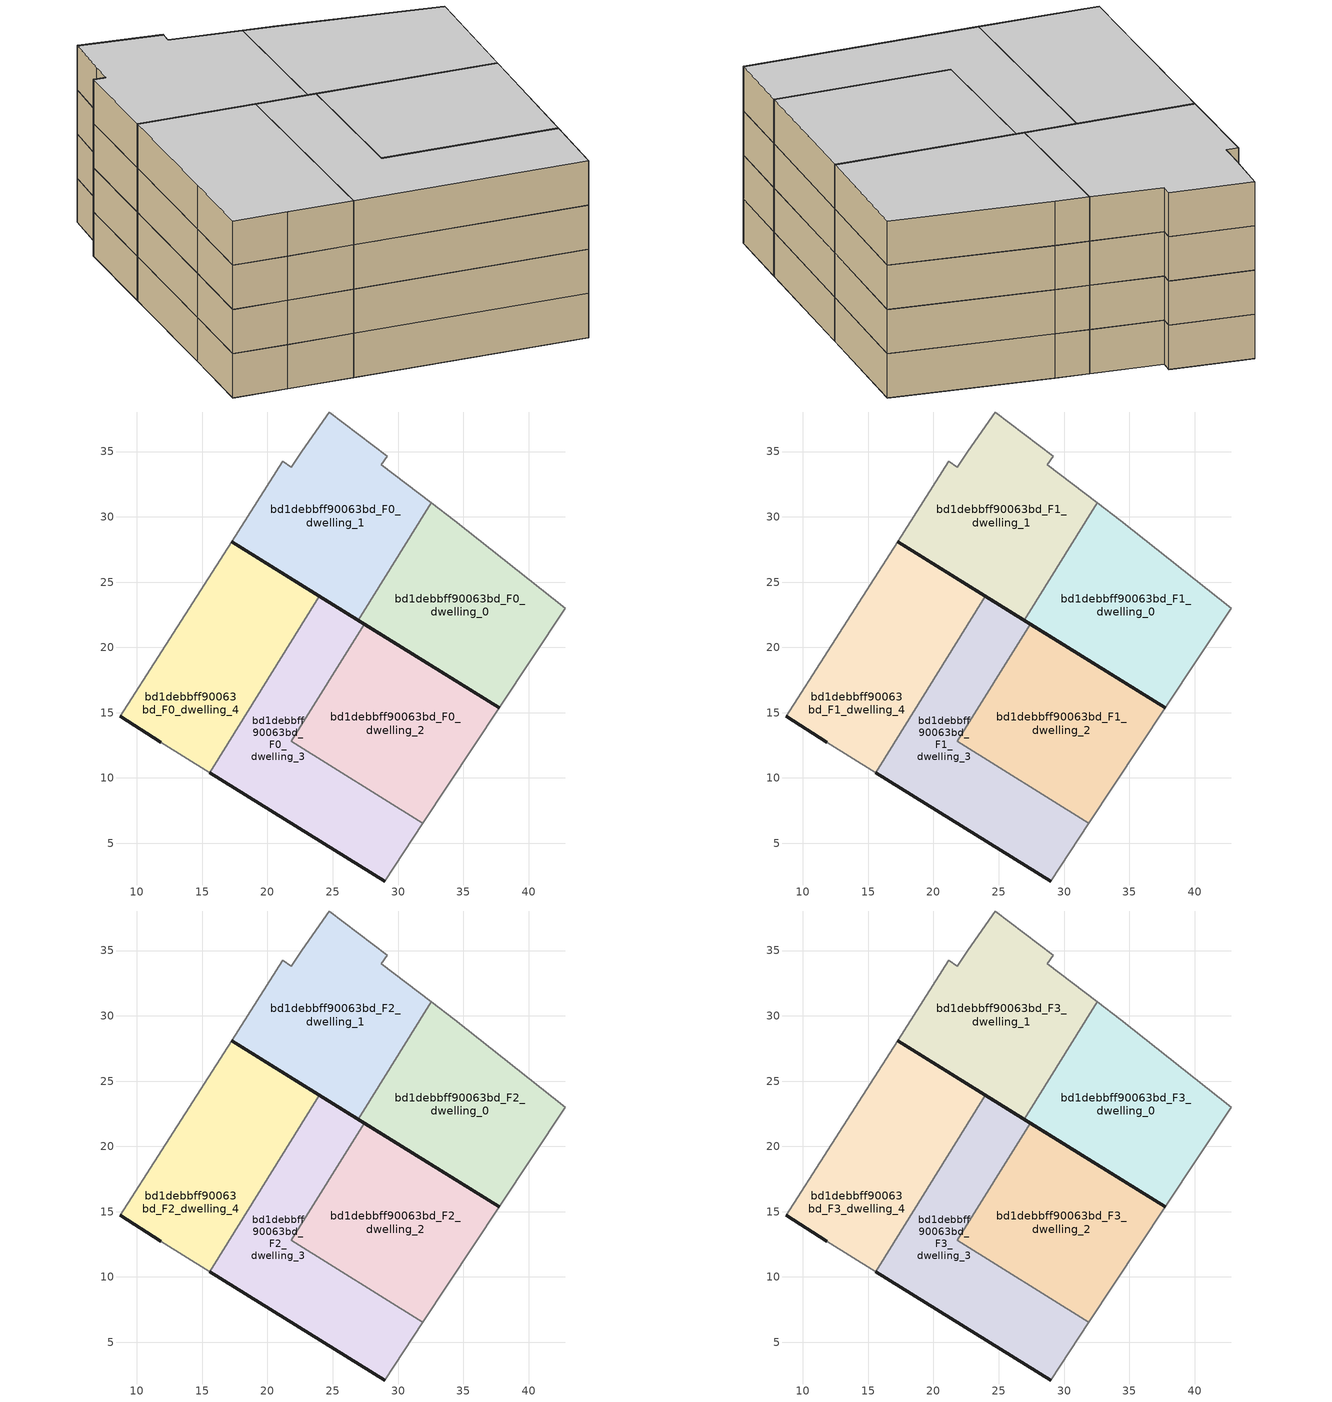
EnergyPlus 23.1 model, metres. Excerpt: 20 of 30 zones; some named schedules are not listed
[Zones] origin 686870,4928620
bd1debbff90063bd_F0_dwelling_0
 floor ground (EU_floor_Construction): 37.76,15.37 42.83,23.01 34.34,29.71 32.55,31.07 26.96,22.07 z0
 wall outside (EU_wall_Construction): 37.76,15.37 26.96,22.07 z0:3
 wall adiabatic (EU_wall_Construction): 32.55,31.07 34.34,29.71 42.83,23.01 37.76,15.37 z0:3
 wall to bd1debbff90063bd_F0_dwelling_1 (EU_wall_Construction): 26.96,22.07 32.55,31.07 z0:3
bd1debbff90063bd_F0_dwelling_1
 floor ground (EU_floor_Construction): 26.96,22.07 32.55,31.07 28.71,34 29.18,34.66 24.72,38.03 22.68,35.07 21.84,33.78 21.16,34.24 17.25,28.11 z0
 wall outside (EU_wall_Construction): 26.96,22.07 17.25,28.11 z0:3
 wall adiabatic (EU_wall_Construction): 17.25,28.11 21.16,34.24 21.84,33.78 22.68,35.07 24.72,38.03 29.18,34.66 28.71,34 32.55,31.07 z0:3
bd1debbff90063bd_F0_dwelling_2
 floor ground (EU_floor_Construction): 31.91,6.54 37.76,15.37 27.41,21.79 21.83,12.8 z0
 wall outside (EU_wall_Construction): 27.41,21.79 37.76,15.37 z0:3
 wall to bd1debbff90063bd_F0_dwelling_3 (EU_wall_Construction): 31.91,6.54 21.83,12.8 27.41,21.79 z0:3
 wall adiabatic (EU_wall_Construction): 37.76,15.37 31.91,6.54 z0:3
bd1debbff90063bd_F0_dwelling_3
 floor ground (EU_floor_Construction): 28.97,2.11 31.91,6.54 21.83,12.8 27.41,21.79 23.97,23.93 15.57,10.42 z0
 wall outside (EU_wall_Construction): 28.97,2.11 15.57,10.42 / 23.97,23.93 27.41,21.79 z0:3
 wall adiabatic (EU_wall_Construction): 31.91,6.54 28.97,2.11 z0:3
 wall to bd1debbff90063bd_F0_dwelling_4 (EU_wall_Construction): 15.57,10.42 23.97,23.93 z0:3
bd1debbff90063bd_F0_dwelling_4
 floor ground (EU_floor_Construction): 15.57,10.42 23.97,23.93 17.25,28.11 11.92,19.72 8.71,14.71 11.83,12.74 z0
 wall outside (EU_wall_Construction): 11.83,12.74 8.71,14.71 / 17.25,28.11 23.97,23.93 z0:3
 wall adiabatic (EU_wall_Construction): 15.57,10.42 11.83,12.74 / 8.71,14.71 11.92,19.72 17.25,28.11 z0:3
bd1debbff90063bd_F1_dwelling_0
 floor to bd1debbff90063bd_F0_dwelling_0 (EU_floor_Construction): 37.76,15.37 42.83,23.01 34.34,29.71 32.55,31.07 26.96,22.07 z3
 wall outside (EU_wall_Construction): 37.76,15.37 26.96,22.07 z3:6
 wall adiabatic (EU_wall_Construction): 32.55,31.07 34.34,29.71 42.83,23.01 37.76,15.37 z3:6
 wall to bd1debbff90063bd_F1_dwelling_1 (EU_wall_Construction): 26.96,22.07 32.55,31.07 z3:6
bd1debbff90063bd_F1_dwelling_1
 floor to bd1debbff90063bd_F0_dwelling_1 (EU_floor_Construction): 26.96,22.07 32.55,31.07 28.71,34 29.18,34.66 24.72,38.03 22.68,35.07 21.84,33.78 21.16,34.24 17.25,28.11 z3
 wall outside (EU_wall_Construction): 26.96,22.07 17.25,28.11 z3:6
 wall adiabatic (EU_wall_Construction): 17.25,28.11 21.16,34.24 21.84,33.78 22.68,35.07 24.72,38.03 29.18,34.66 28.71,34 32.55,31.07 z3:6
bd1debbff90063bd_F1_dwelling_2
 floor to bd1debbff90063bd_F0_dwelling_2 (EU_floor_Construction): 31.91,6.54 37.76,15.37 27.41,21.79 21.83,12.8 z3
 wall outside (EU_wall_Construction): 27.41,21.79 37.76,15.37 z3:6
 wall to bd1debbff90063bd_F1_dwelling_3 (EU_wall_Construction): 31.91,6.54 21.83,12.8 27.41,21.79 z3:6
 wall adiabatic (EU_wall_Construction): 37.76,15.37 31.91,6.54 z3:6
bd1debbff90063bd_F1_dwelling_3
 floor to bd1debbff90063bd_F0_dwelling_3 (EU_floor_Construction): 28.97,2.11 31.91,6.54 21.83,12.8 27.41,21.79 23.97,23.93 15.57,10.42 z3
 wall outside (EU_wall_Construction): 28.97,2.11 15.57,10.42 / 23.97,23.93 27.41,21.79 z3:6
 wall adiabatic (EU_wall_Construction): 31.91,6.54 28.97,2.11 z3:6
 wall to bd1debbff90063bd_F1_dwelling_4 (EU_wall_Construction): 15.57,10.42 23.97,23.93 z3:6
bd1debbff90063bd_F1_dwelling_4
 floor to bd1debbff90063bd_F0_dwelling_4 (EU_floor_Construction): 15.57,10.42 23.97,23.93 17.25,28.11 11.92,19.72 8.71,14.71 11.83,12.74 z3
 wall outside (EU_wall_Construction): 11.83,12.74 8.71,14.71 / 17.25,28.11 23.97,23.93 z3:6
 wall adiabatic (EU_wall_Construction): 15.57,10.42 11.83,12.74 / 8.71,14.71 11.92,19.72 17.25,28.11 z3:6
bd1debbff90063bd_F2_dwelling_0
 floor to bd1debbff90063bd_F1_dwelling_0 (EU_floor_Construction): 37.76,15.37 42.83,23.01 34.34,29.71 32.55,31.07 26.96,22.07 z6
 wall outside (EU_wall_Construction): 37.76,15.37 26.96,22.07 z6:9
 wall adiabatic (EU_wall_Construction): 32.55,31.07 34.34,29.71 42.83,23.01 37.76,15.37 z6:9
 wall to bd1debbff90063bd_F2_dwelling_1 (EU_wall_Construction): 26.96,22.07 32.55,31.07 z6:9
bd1debbff90063bd_F2_dwelling_1
 floor to bd1debbff90063bd_F1_dwelling_1 (EU_floor_Construction): 26.96,22.07 32.55,31.07 28.71,34 29.18,34.66 24.72,38.03 22.68,35.07 21.84,33.78 21.16,34.24 17.25,28.11 z6
 wall outside (EU_wall_Construction): 26.96,22.07 17.25,28.11 z6:9
 wall adiabatic (EU_wall_Construction): 17.25,28.11 21.16,34.24 21.84,33.78 22.68,35.07 24.72,38.03 29.18,34.66 28.71,34 32.55,31.07 z6:9
bd1debbff90063bd_F2_dwelling_2
 floor to bd1debbff90063bd_F1_dwelling_2 (EU_floor_Construction): 31.91,6.54 37.76,15.37 27.41,21.79 21.83,12.8 z6
 wall outside (EU_wall_Construction): 27.41,21.79 37.76,15.37 z6:9
 wall to bd1debbff90063bd_F2_dwelling_3 (EU_wall_Construction): 31.91,6.54 21.83,12.8 27.41,21.79 z6:9
 wall adiabatic (EU_wall_Construction): 37.76,15.37 31.91,6.54 z6:9
bd1debbff90063bd_F2_dwelling_3
 floor to bd1debbff90063bd_F1_dwelling_3 (EU_floor_Construction): 28.97,2.11 31.91,6.54 21.83,12.8 27.41,21.79 23.97,23.93 15.57,10.42 z6
 wall outside (EU_wall_Construction): 28.97,2.11 15.57,10.42 / 23.97,23.93 27.41,21.79 z6:9
 wall adiabatic (EU_wall_Construction): 31.91,6.54 28.97,2.11 z6:9
 wall to bd1debbff90063bd_F2_dwelling_4 (EU_wall_Construction): 15.57,10.42 23.97,23.93 z6:9
bd1debbff90063bd_F2_dwelling_4
 floor to bd1debbff90063bd_F1_dwelling_4 (EU_floor_Construction): 15.57,10.42 23.97,23.93 17.25,28.11 11.92,19.72 8.71,14.71 11.83,12.74 z6
 wall outside (EU_wall_Construction): 11.83,12.74 8.71,14.71 / 17.25,28.11 23.97,23.93 z6:9
 wall adiabatic (EU_wall_Construction): 15.57,10.42 11.83,12.74 / 8.71,14.71 11.92,19.72 17.25,28.11 z6:9
bd1debbff90063bd_F3_dwelling_0
 floor to bd1debbff90063bd_F2_dwelling_0 (EU_floor_Construction): 37.76,15.37 42.83,23.01 34.34,29.71 32.55,31.07 26.96,22.07 z9
 wall outside (EU_wall_Construction): 37.76,15.37 26.96,22.07 z9:12
 wall adiabatic (EU_wall_Construction): 32.55,31.07 34.34,29.71 42.83,23.01 37.76,15.37 z9:12
 wall to bd1debbff90063bd_F3_dwelling_1 (EU_wall_Construction): 26.96,22.07 32.55,31.07 z9:12
 ceiling to bd1debbff90063bd_F4_dwelling_0 (EU_floor_Construction): 42.83,23.01 37.76,15.37 26.96,22.07 32.55,31.07 34.34,29.71 z12
bd1debbff90063bd_F3_dwelling_1
 floor to bd1debbff90063bd_F2_dwelling_1 (EU_floor_Construction): 26.96,22.07 32.55,31.07 28.71,34 29.18,34.66 24.72,38.03 22.68,35.07 21.84,33.78 21.16,34.24 17.25,28.11 z9
 wall outside (EU_wall_Construction): 26.96,22.07 17.25,28.11 z9:12
 wall adiabatic (EU_wall_Construction): 17.25,28.11 21.16,34.24 21.84,33.78 22.68,35.07 24.72,38.03 29.18,34.66 28.71,34 32.55,31.07 z9:12
 ceiling to bd1debbff90063bd_F4_dwelling_1 (EU_floor_Construction): 29.18,34.66 28.71,34 32.55,31.07 26.96,22.07 17.25,28.11 21.16,34.24 21.84,33.78 22.68,35.07 24.72,38.03 z12
bd1debbff90063bd_F3_dwelling_2
 floor to bd1debbff90063bd_F2_dwelling_2 (EU_floor_Construction): 31.91,6.54 37.76,15.37 27.41,21.79 21.83,12.8 z9
 wall outside (EU_wall_Construction): 27.41,21.79 37.76,15.37 z9:12
 wall to bd1debbff90063bd_F3_dwelling_3 (EU_wall_Construction): 31.91,6.54 21.83,12.8 27.41,21.79 z9:12
 wall adiabatic (EU_wall_Construction): 37.76,15.37 31.91,6.54 z9:12
 ceiling to bd1debbff90063bd_F4_dwelling_2 (EU_floor_Construction): 37.76,15.37 31.91,6.54 21.83,12.8 27.41,21.79 z12
bd1debbff90063bd_F3_dwelling_3
 floor to bd1debbff90063bd_F2_dwelling_3 (EU_floor_Construction): 28.97,2.11 31.91,6.54 21.83,12.8 27.41,21.79 23.97,23.93 15.57,10.42 z9
 wall outside (EU_wall_Construction): 28.97,2.11 15.57,10.42 / 23.97,23.93 27.41,21.79 z9:12
 wall adiabatic (EU_wall_Construction): 31.91,6.54 28.97,2.11 z9:12
 wall to bd1debbff90063bd_F3_dwelling_4 (EU_wall_Construction): 15.57,10.42 23.97,23.93 z9:12
 ceiling to bd1debbff90063bd_F4_dwelling_3 (EU_floor_Construction): 27.41,21.79 21.83,12.8 31.91,6.54 28.97,2.11 15.57,10.42 23.97,23.93 z12
bd1debbff90063bd_F3_dwelling_4
 floor to bd1debbff90063bd_F2_dwelling_4 (EU_floor_Construction): 15.57,10.42 23.97,23.93 17.25,28.11 11.92,19.72 8.71,14.71 11.83,12.74 z9
 wall outside (EU_wall_Construction): 11.83,12.74 8.71,14.71 / 17.25,28.11 23.97,23.93 z9:12
 wall adiabatic (EU_wall_Construction): 15.57,10.42 11.83,12.74 / 8.71,14.71 11.92,19.72 17.25,28.11 z9:12
 ceiling to bd1debbff90063bd_F4_dwelling_4 (EU_floor_Construction): 23.97,23.93 15.57,10.42 11.83,12.74 8.71,14.71 11.92,19.72 17.25,28.11 z12
[Building]
EU S2 Campaign: North Axis=0; Terrain=City; Solar Distribution=FullExterior
[Site:Location]
Bologna: Latitude=44.5; Longitude=11.25; Time Zone=1; Elevation=37
[SizingPeriod:WeatherFileDays]
AnnualSizingPeriod: Begin Month=1; Begin Day of Month=1; End Month=12; End Day of Month=31; Day of Week for Start Day=Monday; Use Weather File Daylight Saving Period=No; Use Weather File Rain and Snow Indicators=No
[MATERIAL]
EU_InternalMass_Material: Roughness=MediumRough; Thickness=0.1; Conductivity=1; Density=1800; Specific Heat=900; Thermal Absorptance=0.9; Solar Absorptance=0.7; Visible Absorptance=0.7
[MATERIAL:NOMASS] Roughness=MediumRough; Thermal Absorptance=0.9; Solar Absorptance=0.7; Visible Absorptance=0.7
Name | Thermal Resistance
EU_wall_NoMass | 0.779417
EU_floor_NoMass | 0.588222
[CONSTRUCTION]
EU_wall_Construction: EU_wall_NoMass
EU_floor_Construction: EU_floor_NoMass
EU_InternalMass_Construction: EU_InternalMass_Material
[ZONE] Type=1; Multiplier=1; Ceiling Height=autocalculate; Floor Area=autocalculate; Part of Total Floor Area=Yes
Name | Volume
bd1debbff90063bd_F0_dwelling_0; bd1debbff90063bd_F1_dwelling_0; bd1debbff90063bd_F2_dwelling_0; bd1debbff90063bd_F3_dwelling_0 | 381.647
bd1debbff90063bd_F0_dwelling_1; bd1debbff90063bd_F1_dwelling_1; bd1debbff90063bd_F2_dwelling_1; bd1debbff90063bd_F3_dwelling_1 | 381.663
bd1debbff90063bd_F0_dwelling_2; bd1debbff90063bd_F1_dwelling_2; bd1debbff90063bd_F2_dwelling_2; bd1debbff90063bd_F3_dwelling_2 | 381.651
bd1debbff90063bd_F0_dwelling_3; bd1debbff90063bd_F1_dwelling_3; bd1debbff90063bd_F2_dwelling_3; bd1debbff90063bd_F3_dwelling_3 | 381.653
bd1debbff90063bd_F0_dwelling_4; bd1debbff90063bd_F1_dwelling_4; bd1debbff90063bd_F2_dwelling_4; bd1debbff90063bd_F3_dwelling_4 | 381.658
[INTERNALMASS] Construction=EU_InternalMass_Construction
Name | Zone or ZoneList | Surface Area
bd1debbff90063bd_F0_dwelling_0_EU_InternalMass | bd1debbff90063bd_F0_dwelling_0 | 127.217
bd1debbff90063bd_F0_dwelling_1_EU_InternalMass | bd1debbff90063bd_F0_dwelling_1 | 127.221
bd1debbff90063bd_F0_dwelling_2_EU_InternalMass | bd1debbff90063bd_F0_dwelling_2 | 127.218
bd1debbff90063bd_F0_dwelling_3_EU_InternalMass | bd1debbff90063bd_F0_dwelling_3 | 127.217
bd1debbff90063bd_F0_dwelling_4_EU_InternalMass | bd1debbff90063bd_F0_dwelling_4 | 127.218
bd1debbff90063bd_F1_dwelling_0_EU_InternalMass | bd1debbff90063bd_F1_dwelling_0 | 127.217
bd1debbff90063bd_F1_dwelling_1_EU_InternalMass | bd1debbff90063bd_F1_dwelling_1 | 127.221
bd1debbff90063bd_F1_dwelling_2_EU_InternalMass | bd1debbff90063bd_F1_dwelling_2 | 127.218
bd1debbff90063bd_F1_dwelling_3_EU_InternalMass | bd1debbff90063bd_F1_dwelling_3 | 127.217
bd1debbff90063bd_F1_dwelling_4_EU_InternalMass | bd1debbff90063bd_F1_dwelling_4 | 127.218
bd1debbff90063bd_F2_dwelling_0_EU_InternalMass | bd1debbff90063bd_F2_dwelling_0 | 127.217
bd1debbff90063bd_F2_dwelling_1_EU_InternalMass | bd1debbff90063bd_F2_dwelling_1 | 127.221
bd1debbff90063bd_F2_dwelling_2_EU_InternalMass | bd1debbff90063bd_F2_dwelling_2 | 127.218
bd1debbff90063bd_F2_dwelling_3_EU_InternalMass | bd1debbff90063bd_F2_dwelling_3 | 127.217
bd1debbff90063bd_F2_dwelling_4_EU_InternalMass | bd1debbff90063bd_F2_dwelling_4 | 127.218
bd1debbff90063bd_F3_dwelling_0_EU_InternalMass | bd1debbff90063bd_F3_dwelling_0 | 127.217
bd1debbff90063bd_F3_dwelling_1_EU_InternalMass | bd1debbff90063bd_F3_dwelling_1 | 127.221
bd1debbff90063bd_F3_dwelling_2_EU_InternalMass | bd1debbff90063bd_F3_dwelling_2 | 127.218
bd1debbff90063bd_F3_dwelling_3_EU_InternalMass | bd1debbff90063bd_F3_dwelling_3 | 127.217
bd1debbff90063bd_F3_dwelling_4_EU_InternalMass | bd1debbff90063bd_F3_dwelling_4 | 127.218
[OTHEREQUIPMENT] Fuel Type=Electricity; Design Level Calculation Method=Watts/Area; Power per Zone Floor Area=1; Fraction Latent=0; Fraction Radiant=0; Fraction Lost=0; Carbon Dioxide Generation Rate=0; EndUse Subcategory=EU_Step8_InternalGains
Name | Zone or ZoneList or Space or SpaceList | Schedule
EU_Step8_InternalGain_bd1debbff90063bd_F0_dwelling_0_f000 | bd1debbff90063bd_F0_dwelling_0 | EU_Step8_GainSchedule_bd1debbff90063bd_F0_dwelling_0_f000
EU_Step8_InternalGain_bd1debbff90063bd_F0_dwelling_1_f000 | bd1debbff90063bd_F0_dwelling_1 | EU_Step8_GainSchedule_bd1debbff90063bd_F0_dwelling_1_f000
EU_Step8_InternalGain_bd1debbff90063bd_F0_dwelling_2_f000 | bd1debbff90063bd_F0_dwelling_2 | EU_Step8_GainSchedule_bd1debbff90063bd_F0_dwelling_2_f000
EU_Step8_InternalGain_bd1debbff90063bd_F0_dwelling_3_f000 | bd1debbff90063bd_F0_dwelling_3 | EU_Step8_GainSchedule_bd1debbff90063bd_F0_dwelling_3_f000
EU_Step8_InternalGain_bd1debbff90063bd_F0_dwelling_4_f000 | bd1debbff90063bd_F0_dwelling_4 | EU_Step8_GainSchedule_bd1debbff90063bd_F0_dwelling_4_f000
EU_Step8_InternalGain_bd1debbff90063bd_F1_dwelling_0_f000 | bd1debbff90063bd_F1_dwelling_0 | EU_Step8_GainSchedule_bd1debbff90063bd_F1_dwelling_0_f000
EU_Step8_InternalGain_bd1debbff90063bd_F1_dwelling_1_f000 | bd1debbff90063bd_F1_dwelling_1 | EU_Step8_GainSchedule_bd1debbff90063bd_F1_dwelling_1_f000
EU_Step8_InternalGain_bd1debbff90063bd_F1_dwelling_2_f000 | bd1debbff90063bd_F1_dwelling_2 | EU_Step8_GainSchedule_bd1debbff90063bd_F1_dwelling_2_f000
EU_Step8_InternalGain_bd1debbff90063bd_F1_dwelling_3_f000 | bd1debbff90063bd_F1_dwelling_3 | EU_Step8_GainSchedule_bd1debbff90063bd_F1_dwelling_3_f000
EU_Step8_InternalGain_bd1debbff90063bd_F1_dwelling_4_f000 | bd1debbff90063bd_F1_dwelling_4 | EU_Step8_GainSchedule_bd1debbff90063bd_F1_dwelling_4_f000
EU_Step8_InternalGain_bd1debbff90063bd_F2_dwelling_0_f000 | bd1debbff90063bd_F2_dwelling_0 | EU_Step8_GainSchedule_bd1debbff90063bd_F2_dwelling_0_f000
EU_Step8_InternalGain_bd1debbff90063bd_F2_dwelling_1_f000 | bd1debbff90063bd_F2_dwelling_1 | EU_Step8_GainSchedule_bd1debbff90063bd_F2_dwelling_1_f000
EU_Step8_InternalGain_bd1debbff90063bd_F2_dwelling_2_f000 | bd1debbff90063bd_F2_dwelling_2 | EU_Step8_GainSchedule_bd1debbff90063bd_F2_dwelling_2_f000
EU_Step8_InternalGain_bd1debbff90063bd_F2_dwelling_3_f000 | bd1debbff90063bd_F2_dwelling_3 | EU_Step8_GainSchedule_bd1debbff90063bd_F2_dwelling_3_f000
EU_Step8_InternalGain_bd1debbff90063bd_F2_dwelling_4_f000 | bd1debbff90063bd_F2_dwelling_4 | EU_Step8_GainSchedule_bd1debbff90063bd_F2_dwelling_4_f000
EU_Step8_InternalGain_bd1debbff90063bd_F3_dwelling_0_f000 | bd1debbff90063bd_F3_dwelling_0 | EU_Step8_GainSchedule_bd1debbff90063bd_F3_dwelling_0_f000
EU_Step8_InternalGain_bd1debbff90063bd_F3_dwelling_1_f000 | bd1debbff90063bd_F3_dwelling_1 | EU_Step8_GainSchedule_bd1debbff90063bd_F3_dwelling_1_f000
EU_Step8_InternalGain_bd1debbff90063bd_F3_dwelling_2_f000 | bd1debbff90063bd_F3_dwelling_2 | EU_Step8_GainSchedule_bd1debbff90063bd_F3_dwelling_2_f000
EU_Step8_InternalGain_bd1debbff90063bd_F3_dwelling_3_f000 | bd1debbff90063bd_F3_dwelling_3 | EU_Step8_GainSchedule_bd1debbff90063bd_F3_dwelling_3_f000
EU_Step8_InternalGain_bd1debbff90063bd_F3_dwelling_4_f000 | bd1debbff90063bd_F3_dwelling_4 | EU_Step8_GainSchedule_bd1debbff90063bd_F3_dwelling_4_f000
[ZONEVENTILATION:DESIGNFLOWRATE] Schedule=EU_AlwaysOn; Design Flow Rate Calculation Method=AirChanges/Hour; Air Changes per Hour=0.712058; Ventilation Type=Natural; Fan Pressure Rise=0; Fan Total Efficiency=1; Constant Term Coefficient=1; Temperature Term Coefficient=0; Velocity Term Coefficient=0; Velocity Squared Term Coefficient=0; Minimum Indoor Temperature=-100; Maximum Indoor Temperature=100; Delta Temperature=-100; Minimum Outdoor Temperature=-100; Maximum Outdoor Temperature=100; Maximum Wind Speed=40
Name | Zone or ZoneList or Space or SpaceList
EU_ConstantAir_bd1debbff90063bd_F0_dwelling_0 | bd1debbff90063bd_F0_dwelling_0
EU_ConstantAir_bd1debbff90063bd_F0_dwelling_1 | bd1debbff90063bd_F0_dwelling_1
EU_ConstantAir_bd1debbff90063bd_F0_dwelling_2 | bd1debbff90063bd_F0_dwelling_2
EU_ConstantAir_bd1debbff90063bd_F0_dwelling_3 | bd1debbff90063bd_F0_dwelling_3
EU_ConstantAir_bd1debbff90063bd_F0_dwelling_4 | bd1debbff90063bd_F0_dwelling_4
EU_ConstantAir_bd1debbff90063bd_F1_dwelling_0 | bd1debbff90063bd_F1_dwelling_0
EU_ConstantAir_bd1debbff90063bd_F1_dwelling_1 | bd1debbff90063bd_F1_dwelling_1
EU_ConstantAir_bd1debbff90063bd_F1_dwelling_2 | bd1debbff90063bd_F1_dwelling_2
EU_ConstantAir_bd1debbff90063bd_F1_dwelling_3 | bd1debbff90063bd_F1_dwelling_3
EU_ConstantAir_bd1debbff90063bd_F1_dwelling_4 | bd1debbff90063bd_F1_dwelling_4
EU_ConstantAir_bd1debbff90063bd_F2_dwelling_0 | bd1debbff90063bd_F2_dwelling_0
EU_ConstantAir_bd1debbff90063bd_F2_dwelling_1 | bd1debbff90063bd_F2_dwelling_1
EU_ConstantAir_bd1debbff90063bd_F2_dwelling_2 | bd1debbff90063bd_F2_dwelling_2
EU_ConstantAir_bd1debbff90063bd_F2_dwelling_3 | bd1debbff90063bd_F2_dwelling_3
EU_ConstantAir_bd1debbff90063bd_F2_dwelling_4 | bd1debbff90063bd_F2_dwelling_4
EU_ConstantAir_bd1debbff90063bd_F3_dwelling_0 | bd1debbff90063bd_F3_dwelling_0
EU_ConstantAir_bd1debbff90063bd_F3_dwelling_1 | bd1debbff90063bd_F3_dwelling_1
EU_ConstantAir_bd1debbff90063bd_F3_dwelling_2 | bd1debbff90063bd_F3_dwelling_2
EU_ConstantAir_bd1debbff90063bd_F3_dwelling_3 | bd1debbff90063bd_F3_dwelling_3
EU_ConstantAir_bd1debbff90063bd_F3_dwelling_4 | bd1debbff90063bd_F3_dwelling_4
